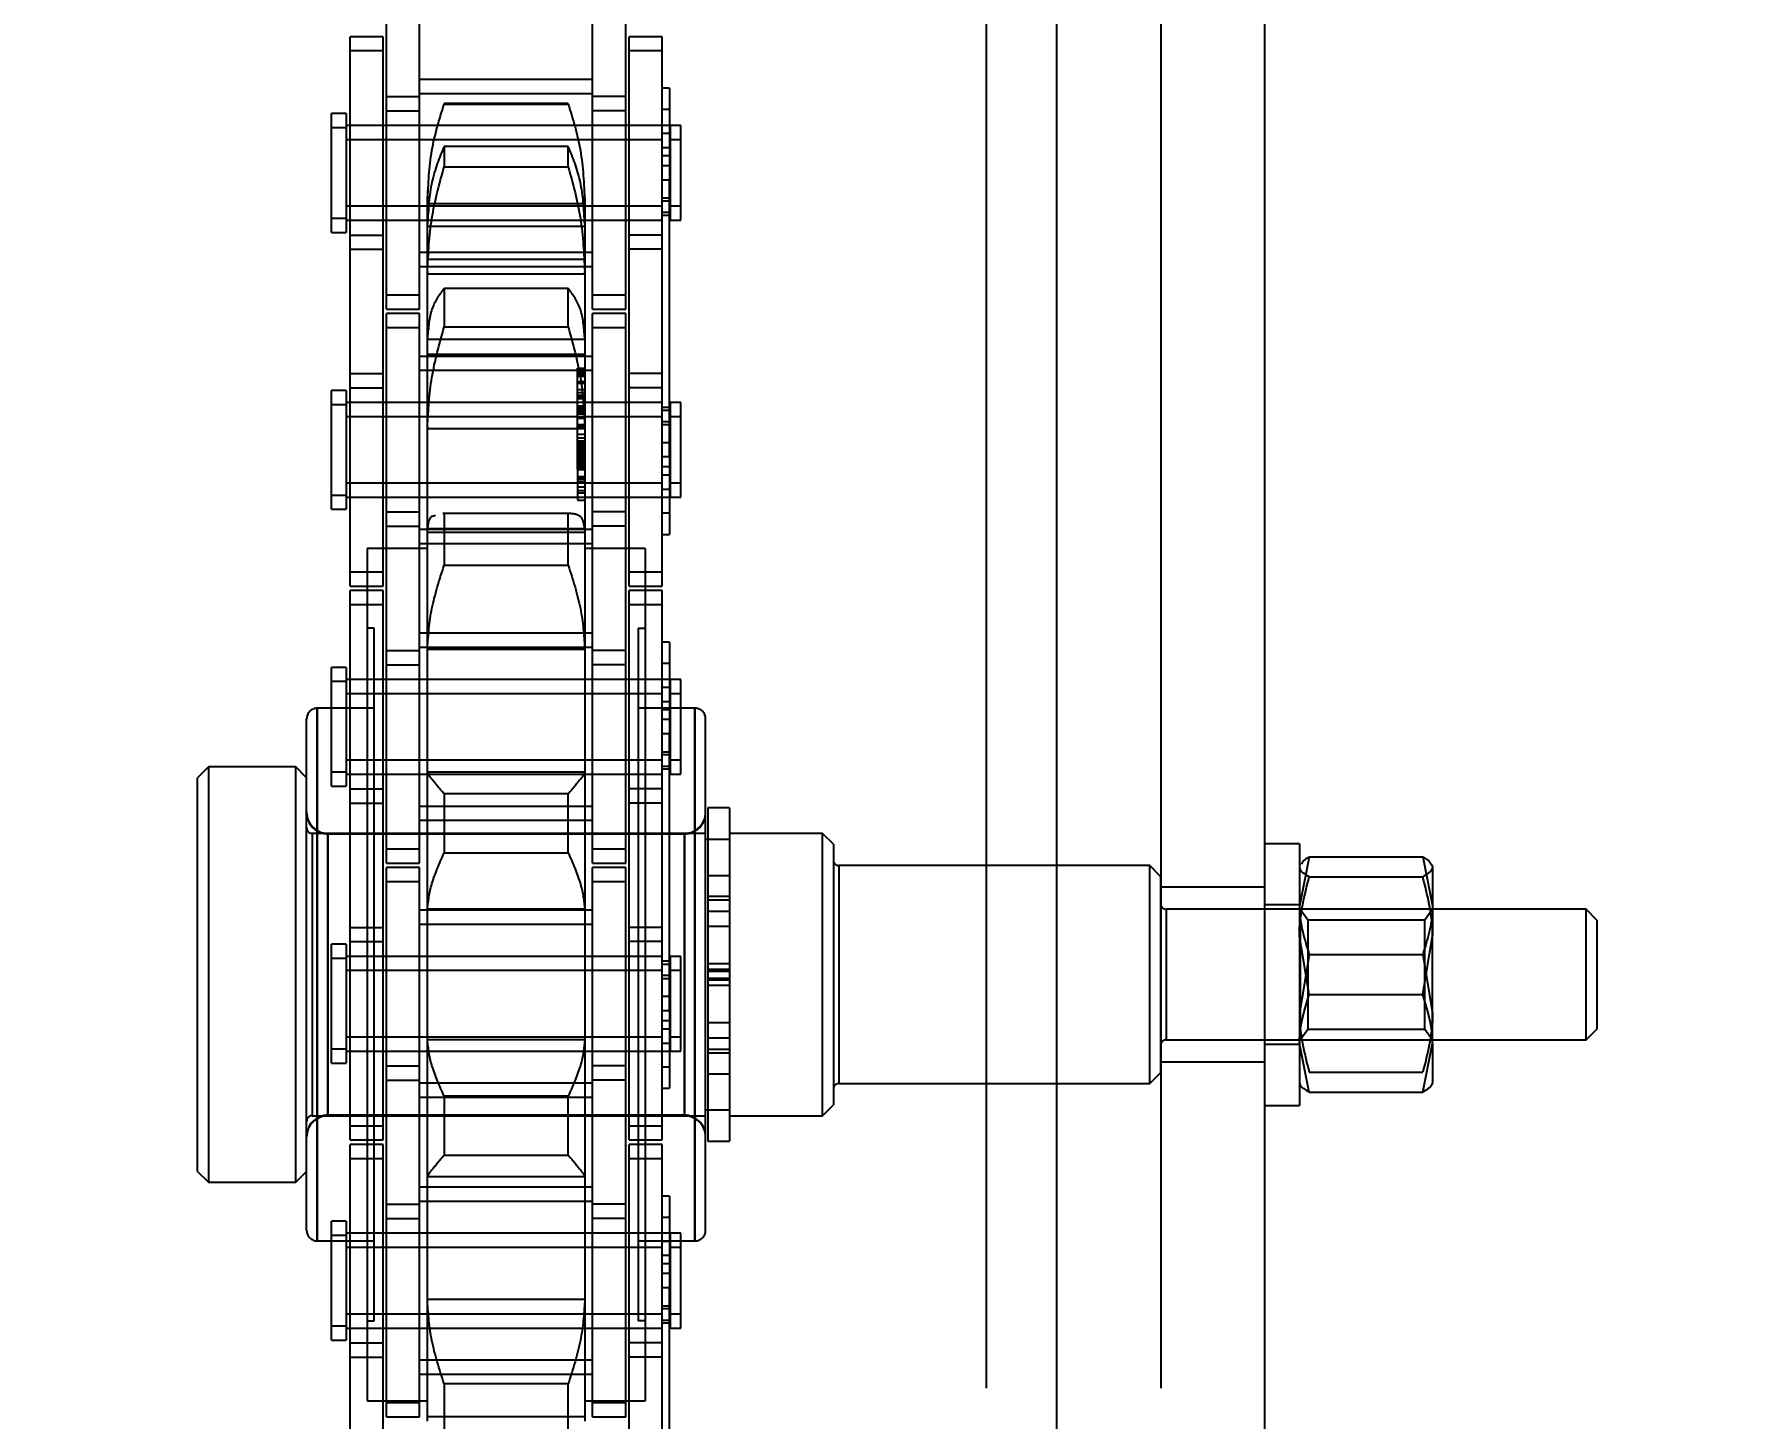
# Model space of a CAD drawing. Header units: metres. Extents: x 0 to 63075, y 0 to 44550.
# Drawn here: x 14002.1 to 14081.1, y 27855.3 to 27918.8 of the extents above; entities that cross this region are included whole.
import ezdxf

# ---------------------------------------------------------------- set-up
doc = ezdxf.new("R2010")
doc.units = ezdxf.units.M
doc.header["$LTSCALE"] = 75
doc.linetypes.add('HIDDEN2', pattern=[4.7625, 3.175, -1.5875])
for name, color, linetype in [('18_COTAS', 7, 'Continuous'), ('SDM', 7, 'Continuous'), ('SL4', 4, 'Continuous'), ('ST1', 7, 'HIDDEN2')]:
    doc.layers.add(name, color=color, linetype=linetype)
doc.styles.add('ROMANS', font='ROMANS.SHX')
doc.dimstyles.new('75___1-75', dxfattribs={"dimscale": 75, "dimtxt": 2.5, "dimasz": 2, "dimexe": 1.5, "dimexo": 1, "dimgap": 0.5, "dimtad": 1, "dimdec": 0, "dimzin": 12, "dimtxsty": 'ROMANS', "dimcen": 0, "dimclrd": 256, "dimclre": 256, "dimclrt": 3, "dimazin": 3, "dimtfac": 1, "dimtdec": 0, "dimtmove": 0, "dimatfit": 0, "dimfxl": 1, "dimlwd": -1, "dimlwe": -1, "dimarcsym": 0})

# ---------------------------------------------------------------- blocks, each defined once
blk = doc.blocks.new('*D27')
at = {"layer": '18_COTAS', "transparency": 16777216}
for p, q in [((12131.24, 27878.333), (12131.24, 30705.371)), ((13913.74, 30509.566), (13913.74, 30705.371)), ((11981.24, 30592.871), (11122.311, 30592.871)), ((13913.74, 30592.871), (12131.24, 30592.871)), ((14063.74, 30592.871), (14213.74, 30592.871))]:
    blk.add_line(p, q, dxfattribs=at)
for points in [[(11981.24, 30617.871), (11981.24, 30567.871), (12131.24, 30592.871)], [(14063.74, 30617.871), (14063.74, 30567.871), (13913.74, 30592.871)]]:
    blk.add_solid(points, dxfattribs=at)
at = {"layer": 'Defpoints', "color": 0, "transparency": 16777216}
for p in [(13913.74, 30592.871), (13913.74, 30434.566), (12131.24, 27803.333)]:
    blk.add_point(p, dxfattribs=at)
at = {"layer": '18_COTAS', "color": 3, "transparency": 16777216, "insert": (11476.776, 30724.121), "char_height": 187.5, "attachment_point": 5, "style": 'ROMANS'}
blk.add_mtext('1782', dxfattribs=at)
blk = doc.blocks.new('A$C429c7d53')
at = {"layer": 'SL4'}
for p, q in [((328.24, 215), (328.24, 1004.763)), ((337.765, 1004.763), (337.765, 54.76)), ((339.365, 791.603), (337.765, 791.603)), ((339.365, 791.603), (339.365, 779.603)), ((339.402, 790.667), (339.365, 790.603)), ((339.812, 790.997), (339.654, 790.209)), ((339.812, 790.997), (345.018, 790.997)), ((339.812, 790.082), (345.018, 790.082)), ((345.465, 790.539), (345.465, 787.384)), ((352.5, 788.603), (345.465, 788.603)), ((353, 788.103), (352.5, 788.603)), ((352.5, 782.603), (352.5, 788.603)), ((353, 788.103), (353, 783.103)), ((339.812, 784.687), (339.365, 787.384)), ((345.018, 784.687), (345.465, 787.384)), ((345.465, 782.448), (345.465, 787.384)), ((339.812, 784.687), (345.018, 784.687)), ((352.5, 782.603), (353, 783.103)), ((339.812, 780.208), (339.365, 782.448)), ((345.018, 780.208), (345.465, 782.448)), ((345.465, 782.603), (352.5, 782.603)), ((345.465, 782.448), (345.465, 780.605)), ((339.365, 780.603), (339.402, 780.538)), ((345.428, 780.538), (345.465, 780.603)), ((337.765, 779.603), (339.365, 779.603)), ((339.812, 780.208), (345.018, 780.208))]:
    blk.add_line(p, q, dxfattribs=at)
for points, knots in [([(339.812, 790.997), (339.743, 790.959), (339.548, 790.85), (339.494, 790.738), (339.46, 790.665)], [0, 0, 0, 0, 0.354732, 1, 1, 1, 1]), ([(345.018, 790.997), (345.086, 790.959), (345.348, 790.809), (345.415, 790.654), (345.465, 790.539)], [0, 0, 0, 0, 0.257551, 1, 1, 1, 1]), ([(339.365, 790.539), (339.372, 790.498), (339.396, 790.343), (339.636, 790.192), (339.812, 790.082)], [0, 0, 0, 0, 0.268634, 1, 1, 1, 1]), ([(339.365, 787.384), (339.365, 787.448), (339.372, 788.359), (339.6, 789.252), (339.812, 790.082)], [0, 0, 0, 0, 0.070201, 1, 1, 1, 1]), ([(345.465, 790.539), (345.458, 790.498), (345.434, 790.343), (345.194, 790.192), (345.018, 790.082)], [0, 0, 0, 0, 0.268634, 1, 1, 1, 1]), ([(345.465, 787.384), (345.465, 787.448), (345.458, 788.359), (345.23, 789.252), (345.018, 790.082)], [0, 0, 0, 0, 0.070201, 1, 1, 1, 1]), ([(339.365, 782.448), (339.365, 782.501), (339.372, 783.257), (339.6, 783.998), (339.812, 784.687)], [0, 0, 0, 0, 0.0702006, 1, 1, 1, 1]), ([(345.465, 782.448), (345.465, 782.501), (345.458, 783.257), (345.23, 783.998), (345.018, 784.687)], [0, 0, 0, 0, 0.0702006, 1, 1, 1, 1]), ([(339.365, 780.666), (339.372, 780.624), (339.396, 780.469), (339.636, 780.318), (339.812, 780.208)], [0, 0, 0, 0, 0.268634, 1, 1, 1, 1]), ([(345.465, 780.666), (345.458, 780.624), (345.434, 780.469), (345.194, 780.318), (345.018, 780.208)], [0, 0, 0, 0, 0.268634, 1, 1, 1, 1])]:
    blk.add_open_spline(points, degree=3, knots=knots, dxfattribs=at)
at = {"layer": 'ST1'}
for p, q in [((325.003, 1004.763), (325.003, 4.763)), ((328.24, 215), (328.24, 1004.763)), ((333.003, 1004.763), (333.003, 4.763)), ((297.515, 825.212), (297.515, 831.562)), ((299.035, 825.212), (299.035, 831.562)), ((306.965, 825.212), (306.965, 831.562)), ((308.485, 825.212), (308.485, 831.562)), ((295.843, 827.957), (295.843, 828.612)), ((297.363, 828.612), (295.843, 828.612)), ((297.363, 827.957), (297.363, 828.612)), ((308.637, 827.957), (308.637, 828.612)), ((310.157, 828.612), (308.637, 828.612)), ((310.157, 827.957), (310.157, 828.612)), ((295.843, 818.862), (295.843, 827.957)), ((297.363, 827.957), (295.843, 827.957)), ((297.363, 818.862), (297.363, 827.957)), ((308.637, 818.862), (308.637, 827.957)), ((310.157, 827.957), (308.637, 827.957)), ((310.157, 818.862), (310.157, 827.957)), ((306.965, 826.652), (299.035, 826.652)), ((310.489, 826.244), (310.157, 826.244)), ((310.489, 826.244), (310.489, 825.267)), ((297.515, 825.867), (299.035, 825.867)), ((306.965, 825.997), (299.035, 825.997)), ((300.157, 825.543), (300.157, 825.519)), ((305.843, 825.543), (300.157, 825.543)), ((300.157, 825.519), (305.843, 825.519)), ((305.843, 825.519), (305.843, 825.543)), ((308.485, 825.867), (306.965, 825.867)), ((295, 824.435), (295, 825.09)), ((295.659, 825.09), (295, 825.09)), ((295.659, 825.09), (295.659, 824.435)), ((297.515, 825.212), (299.035, 825.212)), ((297.515, 816.117), (297.515, 825.212)), ((299.035, 816.117), (299.035, 825.212)), ((308.485, 825.212), (306.965, 825.212)), ((306.965, 816.117), (306.965, 825.212)), ((308.485, 816.117), (308.485, 825.212)), ((310.489, 825.267), (310.157, 825.267)), ((310.489, 825.267), (310.489, 822.037)), ((295, 819.638), (295, 824.435)), ((295.659, 824.435), (295, 824.435)), ((310.157, 824.537), (295.659, 824.537)), ((295.659, 824.435), (295.659, 819.638)), ((310.157, 823.882), (295.659, 823.882)), ((297.363, 824.537), (295.843, 824.537)), ((297.363, 823.882), (295.843, 823.882)), ((299.035, 824.537), (297.515, 824.537)), ((299.035, 823.882), (297.515, 823.882)), ((306.965, 824.537), (299.035, 824.537)), ((306.965, 823.882), (299.035, 823.882)), ((308.485, 824.537), (306.965, 824.537)), ((308.485, 823.882), (306.965, 823.882)), ((310.489, 824.537), (308.637, 824.537)), ((310.157, 823.882), (308.637, 823.882)), ((310.526, 824.168), (310.157, 824.168)), ((310.526, 824.537), (310.526, 823.882)), ((311, 824.537), (310.526, 824.537)), ((310.526, 823.882), (310.526, 820.192)), ((311, 823.882), (310.526, 823.882)), ((311, 823.882), (311, 824.537)), ((311, 820.192), (311, 823.882)), ((300.157, 823.581), (300.157, 822.643)), ((305.843, 823.581), (300.157, 823.581)), ((305.843, 822.643), (305.843, 823.581)), ((310.526, 823.513), (310.157, 823.513)), ((310.489, 823.144), (310.157, 823.144)), ((300.157, 822.643), (305.843, 822.643)), ((310.489, 822.692), (310.157, 822.692)), ((299.405, 821.706), (299.395, 821.21)), ((310.489, 822.037), (310.157, 822.037)), ((310.489, 809.337), (310.489, 822.037)), ((295.659, 820.847), (310.157, 820.847)), ((295.843, 820.847), (297.363, 820.847)), ((297.515, 820.847), (299.035, 820.847)), ((299.035, 820.847), (306.965, 820.847)), ((299.395, 821.069), (299.395, 821.21)), ((299.395, 820.943), (299.395, 821.069)), ((299.395, 821.069), (299.395, 820.943)), ((306.605, 820.943), (299.395, 820.943)), ((299.395, 820.013), (299.395, 820.943)), ((306.605, 821.21), (306.605, 821.069)), ((306.605, 821.069), (306.605, 820.943)), ((306.605, 820.943), (306.605, 821.069)), ((306.605, 820.943), (306.605, 820.013)), ((306.965, 820.847), (308.485, 820.847)), ((308.637, 820.847), (310.157, 820.847)), ((310.157, 821.216), (310.526, 821.216)), ((310.489, 821.073), (310.157, 821.073)), ((310.526, 820.847), (311, 820.847)), ((295, 820.293), (295.659, 820.293)), ((295.659, 820.192), (310.157, 820.192)), ((295.843, 820.192), (297.363, 820.192)), ((297.515, 820.192), (299.035, 820.192)), ((299.035, 820.192), (306.965, 820.192)), ((299.395, 817.848), (299.395, 820.013)), ((306.605, 819.904), (299.395, 819.904)), ((306.605, 820.013), (306.605, 817.848)), ((306.965, 820.192), (308.485, 820.192)), ((308.637, 820.192), (310.157, 820.192)), ((310.157, 820.561), (310.526, 820.561)), ((310.489, 820.418), (310.157, 820.418)), ((310.526, 820.192), (311, 820.192)), ((295, 819.638), (295.659, 819.638)), ((295.843, 819.517), (297.363, 819.517)), ((310.157, 819.517), (308.637, 819.517)), ((295.843, 818.862), (297.363, 818.862)), ((295.843, 812.512), (295.843, 818.862)), ((297.363, 812.512), (297.363, 818.862)), ((299.035, 818.732), (306.965, 818.732)), ((299.395, 818.405), (306.605, 818.405)), ((310.157, 818.862), (308.637, 818.862)), ((308.637, 812.512), (308.637, 818.862)), ((310.157, 812.512), (310.157, 818.862)), ((299.035, 818.077), (306.965, 818.077)), ((299.395, 817.719), (299.395, 817.848)), ((299.395, 817.848), (299.395, 817.719)), ((306.605, 817.719), (299.395, 817.719)), ((299.395, 814.806), (299.395, 817.719)), ((306.605, 817.848), (306.605, 817.719)), ((306.605, 817.719), (306.605, 817.848)), ((306.605, 817.719), (306.605, 814.806)), ((297.515, 816.772), (299.035, 816.772)), ((300.157, 817.062), (300.157, 815.299)), ((305.843, 817.062), (300.157, 817.062)), ((305.843, 815.299), (305.843, 817.062)), ((306.965, 816.772), (308.485, 816.772)), ((297.515, 816.117), (299.035, 816.117)), ((297.515, 815.257), (297.515, 815.912)), ((299.035, 815.912), (297.515, 815.912)), ((299.035, 815.257), (299.035, 815.912)), ((306.965, 816.117), (308.485, 816.117)), ((306.965, 815.257), (306.965, 815.912)), ((308.485, 815.912), (306.965, 815.912)), ((308.485, 815.257), (308.485, 815.912)), ((297.515, 806.162), (297.515, 815.257)), ((299.035, 815.257), (297.515, 815.257)), ((299.035, 806.162), (299.035, 815.257)), ((300.157, 815.299), (305.843, 815.299)), ((306.965, 806.162), (306.965, 815.257)), ((308.485, 815.257), (306.965, 815.257)), ((308.485, 806.162), (308.485, 815.257)), ((299.395, 810.737), (299.395, 814.806)), ((306.605, 814.727), (299.395, 814.727)), ((306.605, 814.806), (306.605, 810.737)), ((306.965, 813.952), (299.035, 813.952)), ((299.395, 814.058), (306.605, 814.058)), ((295.843, 813.167), (297.363, 813.167)), ((306.965, 813.297), (299.035, 813.297)), ((306.27, 813.371), (306.27, 813.407)), ((306.27, 813.407), (306.605, 813.407)), ((306.27, 813.392), (306.605, 813.392)), ((306.27, 813.164), (306.27, 813.371)), ((306.27, 813.371), (306.605, 813.371)), ((306.27, 813.362), (306.605, 813.362)), ((306.27, 813.244), (306.605, 813.244)), ((306.27, 813.207), (306.605, 813.207)), ((306.27, 813.128), (306.27, 813.164)), ((306.27, 813.164), (306.605, 813.164)), ((306.27, 813.128), (306.605, 813.128)), ((306.27, 812.804), (306.27, 813.128)), ((306.27, 813.038), (306.605, 813.038)), ((306.27, 812.719), (306.27, 812.804)), ((306.27, 812.804), (306.605, 812.804)), ((310.157, 813.167), (308.637, 813.167)), ((295, 811.735), (295, 812.39)), ((295.659, 812.39), (295, 812.39)), ((295.659, 812.39), (295.659, 811.735)), ((295.843, 812.512), (297.363, 812.512)), ((295.843, 803.417), (295.843, 812.512)), ((297.363, 803.417), (297.363, 812.512)), ((306.27, 812.437), (306.27, 812.719)), ((306.27, 812.719), (306.605, 812.719)), ((306.27, 811.59), (306.27, 812.437)), ((306.27, 812.437), (306.605, 812.437)), ((306.27, 812.301), (306.605, 812.301)), ((306.27, 812.179), (306.605, 812.179)), ((306.27, 812.131), (306.605, 812.131)), ((306.27, 812.094), (306.605, 812.094)), ((306.27, 812.047), (306.605, 812.047)), ((306.27, 812.021), (306.605, 812.021)), ((310.157, 812.512), (308.637, 812.512)), ((308.637, 803.417), (308.637, 812.512)), ((310.157, 803.417), (310.157, 812.512)), ((295, 806.938), (295, 811.735)), ((295.659, 811.735), (295, 811.735)), ((310.157, 811.837), (295.659, 811.837)), ((295.659, 811.735), (295.659, 806.938)), ((310.157, 811.182), (295.659, 811.182)), ((297.363, 811.837), (295.843, 811.837)), ((297.363, 811.182), (295.843, 811.182)), ((299.035, 811.837), (297.515, 811.837)), ((299.035, 811.182), (297.515, 811.182)), ((306.965, 811.837), (299.035, 811.837)), ((306.965, 811.182), (299.035, 811.182)), ((306.27, 811.686), (306.605, 811.686)), ((306.27, 811.662), (306.605, 811.662)), ((306.27, 811.59), (306.605, 811.59)), ((306.27, 811.2), (306.27, 811.59)), ((306.27, 811.583), (306.605, 811.583)), ((306.27, 811.562), (306.605, 811.562)), ((306.27, 811.544), (306.605, 811.544)), ((306.27, 811.49), (306.605, 811.49)), ((306.27, 811.435), (306.605, 811.435)), ((306.27, 811.355), (306.605, 811.355)), ((306.27, 811.309), (306.605, 811.309)), ((306.27, 811.2), (306.605, 811.2)), ((306.27, 808.77), (306.27, 811.2)), ((306.27, 811.181), (306.605, 811.181)), ((308.485, 811.837), (306.965, 811.837)), ((308.485, 811.182), (306.965, 811.182)), ((310.157, 811.837), (308.637, 811.837)), ((310.157, 811.182), (308.637, 811.182)), ((310.489, 811.611), (310.157, 811.611)), ((310.526, 811.468), (310.157, 811.468)), ((310.526, 811.837), (310.526, 811.182)), ((311, 811.837), (310.526, 811.837)), ((310.526, 811.182), (310.526, 807.492)), ((311, 811.182), (310.526, 811.182)), ((311, 811.182), (311, 811.837)), ((311, 807.492), (311, 811.182)), ((299.395, 810.622), (299.395, 810.737)), ((299.395, 810.737), (299.395, 810.622)), ((306.605, 810.622), (299.395, 810.622)), ((299.395, 806.077), (299.395, 810.622)), ((306.27, 811.16), (306.605, 811.16)), ((306.27, 811.119), (306.605, 811.119)), ((306.27, 810.82), (306.605, 810.82)), ((306.27, 810.759), (306.605, 810.759)), ((306.605, 810.71), (306.27, 810.71)), ((306.605, 810.737), (306.605, 810.622)), ((306.605, 810.622), (306.605, 806.077)), ((310.489, 810.956), (310.157, 810.956)), ((310.526, 810.813), (310.157, 810.813)), ((306.605, 810.376), (306.27, 810.376)), ((306.27, 810.216), (306.605, 810.216)), ((306.27, 810.083), (306.605, 810.083)), ((306.27, 810.074), (306.605, 810.074)), ((306.27, 810.056), (306.605, 810.056)), ((306.27, 810.039), (306.605, 810.039)), ((306.27, 810.025), (306.605, 810.025)), ((306.27, 809.937), (306.605, 809.937)), ((306.27, 809.934), (306.605, 809.934)), ((306.27, 809.908), (306.605, 809.908)), ((306.27, 809.905), (306.605, 809.905)), ((306.27, 809.87), (306.605, 809.87)), ((306.27, 809.832), (306.605, 809.832)), ((306.27, 809.798), (306.605, 809.798)), ((306.27, 809.796), (306.605, 809.796)), ((306.27, 809.764), (306.605, 809.764)), ((306.27, 809.66), (306.605, 809.66)), ((306.27, 809.611), (306.605, 809.611)), ((310.489, 809.992), (310.157, 809.992)), ((306.27, 809.532), (306.605, 809.532)), ((306.27, 809.448), (306.605, 809.448)), ((306.27, 809.355), (306.605, 809.355)), ((306.27, 809.286), (306.605, 809.286)), ((306.27, 809.278), (306.605, 809.278)), ((306.27, 809.259), (306.605, 809.259)), ((306.27, 809.165), (306.605, 809.165)), ((306.27, 809.153), (306.605, 809.153)), ((306.27, 809.145), (306.605, 809.145)), ((306.27, 809.142), (306.605, 809.142)), ((306.27, 809.067), (306.605, 809.067)), ((306.27, 809.037), (306.605, 809.037)), ((306.27, 809.028), (306.605, 809.028)), ((306.27, 808.952), (306.605, 808.952)), ((306.27, 808.894), (306.605, 808.894)), ((306.27, 808.893), (306.605, 808.893)), ((306.27, 808.881), (306.605, 808.881)), ((306.27, 808.83), (306.605, 808.83)), ((306.27, 808.829), (306.605, 808.829)), ((310.489, 809.337), (310.157, 809.337)), ((310.489, 808.885), (310.157, 808.885)), ((310.489, 809.337), (310.489, 805.785)), ((295.659, 808.147), (310.157, 808.147)), ((295.843, 808.147), (297.363, 808.147)), ((297.515, 808.147), (299.035, 808.147)), ((299.035, 808.147), (306.965, 808.147)), ((306.27, 808.77), (306.605, 808.77)), ((306.27, 808.77), (306.27, 808.356)), ((306.27, 808.447), (306.605, 808.447)), ((306.27, 808.356), (306.605, 808.356)), ((306.27, 808.356), (306.27, 808.203)), ((306.27, 808.307), (306.605, 808.307)), ((306.27, 808.203), (306.605, 808.203)), ((306.27, 808.203), (306.27, 807.364)), ((306.965, 808.147), (308.485, 808.147)), ((308.637, 808.147), (310.157, 808.147)), ((310.157, 808.516), (310.526, 808.516)), ((310.526, 808.147), (311, 808.147)), ((295, 807.593), (295.659, 807.593)), ((295.659, 807.492), (310.157, 807.492)), ((295.843, 807.492), (297.363, 807.492)), ((297.515, 807.492), (299.035, 807.492)), ((299.035, 807.492), (306.965, 807.492)), ((306.27, 807.972), (306.605, 807.972)), ((306.27, 807.801), (306.605, 807.801)), ((306.27, 807.698), (306.605, 807.698)), ((306.27, 807.364), (306.605, 807.364)), ((306.965, 807.492), (308.485, 807.492)), ((308.637, 807.492), (310.489, 807.492)), ((310.157, 807.861), (310.526, 807.861)), ((310.526, 807.492), (311, 807.492)), ((295, 806.938), (295.659, 806.938)), ((297.515, 806.817), (299.035, 806.817)), ((305.901, 806.751), (300.099, 806.751)), ((300.157, 806.749), (300.099, 806.733)), ((300.157, 806.749), (300.157, 804.373)), ((305.843, 806.749), (300.157, 806.749)), ((305.843, 804.373), (305.843, 806.749)), ((308.485, 806.817), (306.965, 806.817)), ((310.489, 806.761), (310.157, 806.761)), ((297.515, 806.162), (299.035, 806.162)), ((297.515, 799.812), (297.515, 806.162)), ((299.035, 799.812), (299.035, 806.162)), ((299.035, 806.032), (306.965, 806.032)), ((299.395, 800.595), (299.395, 806.077)), ((306.605, 806.038), (299.395, 806.038)), ((299.395, 805.888), (306.605, 805.888)), ((306.605, 806.077), (306.605, 800.595)), ((308.485, 806.162), (306.965, 806.162)), ((306.965, 799.812), (306.965, 806.162)), ((308.485, 799.812), (308.485, 806.162)), ((310.157, 805.785), (310.489, 805.785)), ((299.395, 805.147), (296.625, 805.147)), ((296.625, 805.147), (296.625, 766.059)), ((299.035, 805.377), (306.965, 805.377)), ((309.375, 805.147), (306.605, 805.147)), ((309.375, 805.147), (309.375, 766.059)), ((295.843, 804.072), (297.363, 804.072)), ((300.157, 804.373), (305.843, 804.373)), ((308.637, 804.072), (310.157, 804.072)), ((295.843, 803.417), (297.363, 803.417)), ((308.637, 803.417), (310.157, 803.417)), ((295.843, 802.557), (295.843, 803.212)), ((297.363, 803.212), (295.843, 803.212)), ((295.843, 793.462), (295.843, 802.557)), ((297.363, 802.557), (295.843, 802.557)), ((297.363, 802.557), (297.363, 803.212)), ((297.363, 793.462), (297.363, 802.557)), ((308.637, 802.557), (308.637, 803.212)), ((310.157, 803.212), (308.637, 803.212)), ((308.637, 793.462), (308.637, 802.557)), ((310.157, 802.557), (308.637, 802.557)), ((310.157, 802.557), (310.157, 803.212)), ((310.157, 793.462), (310.157, 802.557)), ((296.944, 801.482), (296.625, 801.482)), ((296.944, 769.723), (296.944, 801.482)), ((306.965, 801.252), (299.035, 801.252)), ((309.056, 801.482), (309.375, 801.482)), ((309.056, 801.482), (309.056, 769.723)), ((297.515, 800.467), (299.035, 800.467)), ((306.965, 800.597), (299.035, 800.597)), ((299.395, 800.507), (299.395, 800.595)), ((306.605, 800.507), (299.395, 800.507)), ((299.395, 794.884), (299.395, 800.507)), ((306.605, 800.595), (306.605, 800.507)), ((306.605, 800.507), (306.605, 794.884)), ((308.485, 800.467), (306.965, 800.467)), ((310.489, 800.844), (310.157, 800.844)), ((310.489, 800.844), (310.489, 799.867)), ((295, 799.035), (295, 799.69)), ((295.659, 799.69), (295, 799.69)), ((295.659, 799.69), (295.659, 799.035)), ((297.515, 799.812), (299.035, 799.812)), ((297.515, 790.717), (297.515, 799.812)), ((299.035, 790.717), (299.035, 799.812)), ((308.485, 799.812), (306.965, 799.812)), ((306.965, 790.717), (306.965, 799.812)), ((308.485, 790.717), (308.485, 799.812)), ((310.489, 799.867), (310.157, 799.867)), ((310.489, 799.867), (310.489, 796.637)), ((295, 794.238), (295, 799.035)), ((295.659, 799.035), (295, 799.035)), ((310.157, 799.137), (295.659, 799.137)), ((295.659, 799.035), (295.659, 794.238)), ((297.363, 799.137), (295.843, 799.137)), ((299.035, 799.137), (297.515, 799.137)), ((306.965, 799.137), (299.035, 799.137)), ((308.485, 799.137), (306.965, 799.137)), ((310.489, 799.137), (308.637, 799.137)), ((310.526, 798.768), (310.157, 798.768)), ((310.526, 799.137), (310.526, 798.482)), ((311, 799.137), (310.526, 799.137)), ((311, 798.482), (311, 799.137)), ((294.344, 773.388), (294.344, 797.818)), ((296.944, 797.818), (294.344, 797.818)), ((294.344, 797.818), (294.344, 773.388)), ((310.157, 798.482), (295.659, 798.482)), ((297.363, 798.482), (295.843, 798.482)), ((299.035, 798.482), (297.515, 798.482)), ((306.965, 798.482), (299.035, 798.482)), ((308.485, 798.482), (306.965, 798.482)), ((310.157, 798.482), (308.637, 798.482)), ((311.656, 797.818), (309.056, 797.818)), ((310.526, 798.113), (310.157, 798.113)), ((310.526, 798.482), (310.526, 794.792)), ((311, 798.482), (310.526, 798.482)), ((311, 794.792), (311, 798.482)), ((311.656, 773.388), (311.656, 797.818)), ((311.656, 797.818), (311.656, 773.388)), ((293.855, 773.876), (293.855, 797.329)), ((310.489, 797.744), (310.157, 797.744)), ((310.489, 797.292), (310.157, 797.292)), ((312.145, 773.876), (312.145, 797.329)), ((310.489, 796.637), (310.157, 796.637)), ((310.489, 783.937), (310.489, 796.637)), ((295.659, 795.447), (310.157, 795.447)), ((295.843, 795.447), (297.363, 795.447)), ((297.515, 795.447), (299.035, 795.447)), ((299.035, 795.447), (306.965, 795.447)), ((306.965, 795.447), (308.485, 795.447)), ((308.637, 795.447), (310.157, 795.447)), ((310.157, 795.816), (310.526, 795.816)), ((310.489, 795.673), (310.157, 795.673)), ((310.526, 795.447), (311, 795.447)), ((289.355, 795.128), (288.855, 794.628)), ((288.855, 776.578), (288.855, 794.628)), ((289.355, 795.128), (289.355, 776.078)), ((293.355, 795.128), (289.355, 795.128)), ((293.355, 776.078), (293.355, 795.128)), ((293.855, 794.628), (293.355, 795.128)), ((295, 794.893), (295.659, 794.893)), ((295.659, 794.792), (310.157, 794.792)), ((295.843, 794.792), (297.363, 794.792)), ((297.515, 794.792), (299.035, 794.792)), ((299.035, 794.792), (306.965, 794.792)), ((299.395, 794.878), (299.395, 794.884)), ((306.605, 794.884), (299.395, 794.884)), ((299.395, 788.644), (299.395, 794.878)), ((306.605, 794.884), (306.605, 794.878)), ((306.605, 794.878), (306.605, 788.644)), ((306.965, 794.792), (308.485, 794.792)), ((308.637, 794.792), (310.157, 794.792)), ((310.157, 795.161), (310.526, 795.161)), ((310.489, 795.018), (310.157, 795.018)), ((310.526, 794.792), (311, 794.792)), ((295, 794.238), (295.659, 794.238)), ((295.843, 794.117), (297.363, 794.117)), ((300.157, 793.885), (300.157, 791.183)), ((305.843, 793.885), (300.157, 793.885)), ((305.843, 791.183), (305.843, 793.885)), ((310.157, 794.117), (308.637, 794.117)), ((295.843, 793.462), (297.363, 793.462)), ((295.843, 787.112), (295.843, 793.462)), ((297.363, 787.112), (297.363, 793.462)), ((299.035, 793.332), (306.965, 793.332)), ((310.157, 793.462), (308.637, 793.462)), ((308.637, 787.112), (308.637, 793.462)), ((310.157, 787.112), (310.157, 793.462)), ((312.245, 793.246), (312.245, 777.959)), ((313.245, 793.246), (312.245, 793.246)), ((313.245, 793.246), (313.245, 777.959)), ((299.035, 792.677), (306.965, 792.677)), ((294.105, 792.078), (294.105, 779.128)), ((312.145, 792.078), (294.105, 792.078)), ((311.168, 792.078), (294.832, 792.078)), ((294.832, 792.053), (294.832, 779.152)), ((294.832, 792.053), (311.168, 792.053)), ((294.832, 779.152), (294.832, 792.053)), ((311.168, 792.053), (311.168, 779.152)), ((311.168, 779.152), (311.168, 792.053)), ((313.245, 791.803), (312.145, 791.803)), ((313.245, 791.803), (312.245, 791.803)), ((317.5, 792.078), (313.245, 792.078)), ((317.5, 779.128), (317.5, 792.078)), ((318, 791.578), (317.5, 792.078)), ((318, 791.578), (318, 779.628)), ((297.515, 791.372), (299.035, 791.372)), ((297.515, 790.717), (299.035, 790.717)), ((300.157, 791.183), (305.843, 791.183)), ((306.965, 791.372), (308.485, 791.372)), ((306.965, 790.717), (308.485, 790.717)), ((345.018, 790.997), (345.465, 788.757)), ((297.515, 789.857), (297.515, 790.512)), ((299.035, 790.512), (297.515, 790.512)), ((297.515, 780.762), (297.515, 789.857)), ((299.035, 789.857), (297.515, 789.857)), ((299.035, 789.857), (299.035, 790.512)), ((299.035, 780.762), (299.035, 789.857)), ((306.965, 789.857), (306.965, 790.512)), ((308.485, 790.512), (306.965, 790.512)), ((306.965, 780.762), (306.965, 789.857)), ((308.485, 789.857), (306.965, 789.857)), ((308.485, 789.857), (308.485, 790.512)), ((308.485, 780.762), (308.485, 789.857)), ((312.245, 790.15), (313.245, 790.15)), ((318.25, 790.603), (318.25, 780.649)), ((332.5, 790.603), (318.25, 790.603)), ((332.5, 780.603), (332.5, 790.603)), ((333, 790.103), (332.5, 790.603)), ((333, 790.103), (333, 781.103)), ((339.654, 790.209), (339.365, 788.757)), ((312.245, 789.199), (313.245, 789.199)), ((337.765, 789.603), (333.003, 789.603)), ((306.965, 788.552), (299.035, 788.552)), ((299.395, 788.594), (299.395, 788.644)), ((306.605, 788.594), (299.395, 788.594)), ((299.395, 782.611), (299.395, 788.594)), ((306.605, 788.644), (306.605, 788.594)), ((306.605, 788.594), (306.605, 782.611)), ((312.245, 789.024), (313.245, 789.024)), ((312.245, 788.507), (313.245, 788.507)), ((333.25, 788.603), (333.25, 782.603)), ((345.465, 788.603), (333.25, 788.603)), ((339.365, 788.803), (337.765, 788.803)), ((339.39, 788.603), (339.365, 788.603)), ((339.39, 788.603), (339.39, 782.603)), ((339.741, 788.103), (339.39, 788.603)), ((345.465, 788.603), (345.115, 788.103)), ((295.843, 787.767), (297.363, 787.767)), ((306.965, 787.897), (299.035, 787.897)), ((310.157, 787.767), (308.637, 787.767)), ((313.245, 787.803), (312.245, 787.803)), ((339.741, 788.103), (339.741, 783.103)), ((345.115, 788.103), (339.741, 788.103)), ((345.115, 788.071), (345.115, 788.103)), ((345.115, 783.103), (345.115, 788.071)), ((295, 786.335), (295, 786.99)), ((295.659, 786.99), (295, 786.99)), ((295.659, 786.99), (295.659, 786.335)), ((295.843, 787.112), (297.363, 787.112)), ((295.843, 778.017), (295.843, 787.112)), ((297.363, 778.017), (297.363, 787.112)), ((310.157, 787.112), (308.637, 787.112)), ((308.637, 778.017), (308.637, 787.112)), ((310.157, 778.017), (310.157, 787.112)), ((295, 781.538), (295, 786.335)), ((295.659, 786.335), (295, 786.335)), ((310.157, 786.437), (295.659, 786.437)), ((295.659, 786.335), (295.659, 781.538)), ((297.363, 786.437), (295.843, 786.437)), ((299.035, 786.437), (297.515, 786.437)), ((306.965, 786.437), (299.035, 786.437)), ((308.485, 786.437), (306.965, 786.437)), ((310.157, 786.437), (308.637, 786.437)), ((310.489, 786.211), (310.157, 786.211)), ((310.526, 786.068), (310.157, 786.068)), ((310.526, 786.437), (310.526, 785.782)), ((311, 786.437), (310.526, 786.437)), ((311, 785.782), (311, 786.437)), ((312.245, 786.103), (313.245, 786.103)), ((339.812, 786.518), (339.365, 783.821)), ((339.812, 786.518), (345.018, 786.518)), ((345.018, 786.518), (345.465, 783.821)), ((310.157, 785.782), (295.659, 785.782)), ((297.363, 785.782), (295.843, 785.782)), ((299.035, 785.782), (297.515, 785.782)), ((306.965, 785.782), (299.035, 785.782)), ((308.485, 785.782), (306.965, 785.782)), ((310.157, 785.782), (308.637, 785.782)), ((310.489, 785.556), (310.157, 785.556)), ((310.526, 785.413), (310.157, 785.413)), ((310.526, 785.782), (310.526, 782.092)), ((311, 785.782), (310.526, 785.782)), ((311, 782.092), (311, 785.782)), ((312.245, 785.853), (313.245, 785.853)), ((312.245, 785.764), (313.245, 785.764)), ((312.245, 785.441), (313.245, 785.441)), ((312.245, 785.353), (313.245, 785.353)), ((310.489, 784.592), (310.157, 784.592)), ((313.245, 785.103), (312.245, 785.103)), ((310.489, 783.937), (310.157, 783.937)), ((310.489, 783.937), (310.489, 780.385)), ((295.659, 782.747), (310.157, 782.747)), ((295.843, 782.747), (297.363, 782.747)), ((297.515, 782.747), (299.035, 782.747)), ((299.035, 782.747), (306.965, 782.747)), ((306.965, 782.747), (308.485, 782.747)), ((308.637, 782.747), (310.157, 782.747)), ((310.489, 783.485), (310.157, 783.485)), ((310.157, 783.116), (310.526, 783.116)), ((310.526, 782.747), (311, 782.747)), ((312.245, 783.403), (313.245, 783.403)), ((339.39, 782.603), (339.741, 783.103)), ((339.741, 783.103), (345.115, 783.103)), ((345.115, 783.103), (345.465, 782.603)), ((295, 782.193), (295.659, 782.193)), ((295.659, 782.092), (310.157, 782.092)), ((295.843, 782.092), (297.363, 782.092)), ((297.515, 782.092), (299.035, 782.092)), ((299.035, 782.092), (306.965, 782.092)), ((299.395, 782.561), (299.395, 782.611)), ((306.605, 782.611), (299.395, 782.611)), ((299.395, 776.327), (299.395, 782.561)), ((306.605, 782.611), (306.605, 782.561)), ((306.605, 782.561), (306.605, 776.327)), ((306.965, 782.092), (308.485, 782.092)), ((308.637, 782.092), (310.489, 782.092)), ((310.157, 782.461), (310.526, 782.461)), ((310.526, 782.092), (311, 782.092)), ((312.245, 782.698), (313.245, 782.698)), ((312.245, 782.181), (313.245, 782.181)), ((312.245, 782.006), (313.245, 782.006)), ((333.25, 782.603), (345.465, 782.603)), ((337.765, 782.403), (339.365, 782.403)), ((295, 781.538), (295.659, 781.538)), ((297.515, 781.417), (299.035, 781.417)), ((308.485, 781.417), (306.965, 781.417)), ((310.489, 781.361), (310.157, 781.361)), ((333.003, 781.603), (337.765, 781.603)), ((297.515, 780.762), (299.035, 780.762)), ((297.515, 774.412), (297.515, 780.762)), ((299.035, 774.412), (299.035, 780.762)), ((299.035, 780.632), (306.965, 780.632)), ((308.485, 780.762), (306.965, 780.762)), ((306.965, 774.412), (306.965, 780.762)), ((308.485, 774.412), (308.485, 780.762)), ((310.157, 780.385), (310.489, 780.385)), ((312.245, 781.055), (313.245, 781.055)), ((318.25, 780.603), (332.5, 780.603)), ((332.5, 780.603), (333, 781.103)), ((339.812, 781.123), (345.018, 781.123)), ((299.035, 779.977), (306.965, 779.977)), ((305.843, 780.022), (300.157, 780.022)), ((300.157, 780.022), (300.157, 777.32)), ((305.843, 777.32), (305.843, 780.022)), ((317.5, 779.128), (318, 779.628)), ((294.105, 779.128), (312.145, 779.128)), ((311.168, 779.152), (294.832, 779.152)), ((294.832, 779.128), (311.168, 779.128)), ((312.145, 779.403), (313.245, 779.403)), ((312.245, 779.403), (313.245, 779.403)), ((313.245, 779.128), (317.5, 779.128)), ((295.843, 778.672), (297.363, 778.672)), ((295.843, 778.017), (297.363, 778.017)), ((308.637, 778.672), (310.157, 778.672)), ((308.637, 778.017), (310.157, 778.017)), ((295.843, 777.157), (295.843, 777.812)), ((297.363, 777.812), (295.843, 777.812)), ((297.363, 777.157), (297.363, 777.812)), ((300.157, 777.32), (305.843, 777.32)), ((308.637, 777.157), (308.637, 777.812)), ((310.157, 777.812), (308.637, 777.812)), ((310.157, 777.157), (310.157, 777.812)), ((312.245, 777.959), (313.245, 777.959)), ((288.855, 776.578), (289.355, 776.078)), ((293.355, 776.078), (293.855, 776.578)), ((295.843, 768.062), (295.843, 777.157)), ((297.363, 777.157), (295.843, 777.157)), ((297.363, 768.062), (297.363, 777.157)), ((308.637, 768.062), (308.637, 777.157)), ((310.157, 777.157), (308.637, 777.157)), ((310.157, 768.062), (310.157, 777.157)), ((289.355, 776.078), (293.355, 776.078)), ((306.965, 775.852), (299.035, 775.852)), ((299.395, 776.321), (299.395, 776.327)), ((306.605, 776.321), (299.395, 776.321)), ((299.395, 770.698), (299.395, 776.321)), ((306.605, 776.327), (306.605, 776.321)), ((306.605, 776.321), (306.605, 770.698)), ((297.515, 775.067), (299.035, 775.067)), ((306.965, 775.197), (299.035, 775.197)), ((308.485, 775.067), (306.965, 775.067)), ((310.489, 775.444), (310.157, 775.444)), ((310.489, 775.444), (310.489, 774.467)), ((295, 773.635), (295, 774.29)), ((295.659, 774.29), (295, 774.29)), ((295.659, 774.29), (295.659, 773.635)), ((297.515, 774.412), (299.035, 774.412)), ((297.515, 765.317), (297.515, 774.412)), ((299.035, 765.317), (299.035, 774.412)), ((308.485, 774.412), (306.965, 774.412)), ((306.965, 765.317), (306.965, 774.412)), ((308.485, 765.317), (308.485, 774.412)), ((310.489, 774.467), (310.157, 774.467)), ((310.489, 774.467), (310.489, 771.237)), ((294.344, 773.388), (296.944, 773.388)), ((295, 768.838), (295, 773.635)), ((295.659, 773.635), (295, 773.635)), ((310.157, 773.737), (295.659, 773.737)), ((295.659, 773.635), (295.659, 768.838)), ((297.363, 773.737), (295.843, 773.737)), ((299.035, 773.737), (297.515, 773.737)), ((306.965, 773.737), (299.035, 773.737)), ((308.485, 773.737), (306.965, 773.737)), ((310.489, 773.737), (308.637, 773.737)), ((309.056, 773.388), (311.656, 773.388)), ((310.526, 773.368), (310.157, 773.368)), ((310.526, 773.737), (310.526, 773.082)), ((311, 773.737), (310.526, 773.737)), ((311, 773.082), (311, 773.737)), ((310.157, 773.082), (295.659, 773.082)), ((297.363, 773.082), (295.843, 773.082)), ((299.035, 773.082), (297.515, 773.082)), ((306.965, 773.082), (299.035, 773.082)), ((308.485, 773.082), (306.965, 773.082)), ((310.157, 773.082), (308.637, 773.082)), ((310.526, 772.713), (310.157, 772.713)), ((310.526, 773.082), (310.526, 769.392)), ((311, 773.082), (310.526, 773.082)), ((311, 769.392), (311, 773.082)), ((310.489, 772.344), (310.157, 772.344)), ((310.489, 771.892), (310.157, 771.892)), ((310.489, 771.237), (310.157, 771.237)), ((310.489, 758.537), (310.489, 771.237)), ((299.395, 770.61), (299.395, 770.698)), ((306.605, 770.698), (299.395, 770.698)), ((299.395, 765.128), (299.395, 770.61)), ((306.605, 770.698), (306.605, 770.61)), ((306.605, 770.61), (306.605, 765.128)), ((310.157, 770.416), (310.526, 770.416)), ((310.489, 770.273), (310.157, 770.273)), ((295, 769.493), (295.659, 769.493)), ((295.659, 770.047), (310.157, 770.047)), ((295.659, 769.392), (310.157, 769.392)), ((295.843, 770.047), (297.363, 770.047)), ((295.843, 769.392), (297.363, 769.392)), ((296.625, 769.723), (296.944, 769.723)), ((297.515, 770.047), (299.035, 770.047)), ((297.515, 769.392), (299.035, 769.392)), ((299.035, 770.047), (306.965, 770.047)), ((299.035, 769.392), (306.965, 769.392)), ((306.965, 770.047), (308.485, 770.047)), ((306.965, 769.392), (308.485, 769.392)), ((308.637, 770.047), (310.157, 770.047)), ((308.637, 769.392), (310.157, 769.392)), ((309.375, 769.723), (309.056, 769.723)), ((310.157, 769.761), (310.526, 769.761)), ((310.489, 769.618), (310.157, 769.618)), ((310.526, 770.047), (311, 770.047)), ((310.526, 769.392), (311, 769.392)), ((295, 768.838), (295.659, 768.838)), ((295.843, 768.717), (297.363, 768.717)), ((310.157, 768.717), (308.637, 768.717)), ((295.843, 768.062), (297.363, 768.062)), ((295.843, 761.712), (295.843, 768.062)), ((297.363, 761.712), (297.363, 768.062)), ((299.035, 767.932), (306.965, 767.932)), ((310.157, 768.062), (308.637, 768.062)), ((308.637, 761.712), (308.637, 768.062)), ((310.157, 761.712), (310.157, 768.062)), ((299.035, 767.277), (306.965, 767.277)), ((305.843, 766.832), (300.157, 766.832)), ((300.157, 766.832), (300.157, 764.456)), ((305.843, 764.456), (305.843, 766.832)), ((296.625, 766.059), (299.395, 766.059)), ((297.515, 765.972), (299.035, 765.972)), ((306.605, 766.059), (309.375, 766.059)), ((306.965, 765.972), (308.485, 765.972)), ((297.515, 765.317), (299.035, 765.317)), ((306.605, 765.317), (299.395, 765.317)), ((306.965, 765.317), (308.485, 765.317))]:
    blk.add_line(p, q, dxfattribs=at)
for centre, radius, start, end in [((294.344, 797.329), 0.489, 90, 180), ((311.656, 797.329), 0.489, 0, 90), ((294.832, 793.055), 0.977, 180, 270), ((294.83, 793.028), 0.975, 180.10943, 270.10901), ((311.168, 793.055), 0.977, 270, 0), ((311.17, 793.028), 0.975, 269.89099, 359.89057), ((294.105, 792.328), 0.25, 180, 270), ((318.25, 790.853), 0.25, 180, 270), ((333.25, 788.853), 0.25, 180, 270), ((333.25, 782.353), 0.25, 90, 180), ((318.25, 780.353), 0.25, 90, 180), ((294.83, 778.177), 0.975, 89.89099, 179.89057), ((294.105, 778.878), 0.25, 90, 180), ((294.832, 778.15), 0.977, 90, 180), ((311.17, 778.177), 0.975, 0.10943, 90.10901), ((311.168, 778.15), 0.977, 0, 90), ((294.344, 773.876), 0.489, 180, 270), ((311.656, 773.876), 0.489, 270, 0)]:
    blk.add_arc(centre, radius, start, end, dxfattribs=at)
for points, knots in [([(299.395, 821.069), (299.433, 821.858), (299.508, 823.437), (299.94, 824.824), (300.157, 825.519)], [0, 0, 0, 0, 0.499098, 1, 1, 1, 1]), ([(305.843, 825.519), (306.059, 824.825), (306.492, 823.439), (306.567, 821.859), (306.605, 821.069)], [0, 0, 0, 0, 0.500133, 1, 1, 1, 1]), ([(300.157, 823.581), (299.941, 823.059), (299.508, 822.016), (299.433, 820.68), (299.395, 820.013)], [0, 0, 0, 0, 0.500534, 1, 1, 1, 1]), ([(306.605, 820.013), (306.567, 820.68), (306.492, 822.016), (306.059, 823.059), (305.843, 823.581)], [0, 0, 0, 0, 0.499459, 1, 1, 1, 1]), ([(299.395, 817.848), (299.433, 818.663), (299.508, 820.296), (299.94, 821.859), (300.157, 822.643)], [0, 0, 0, 0, 0.499124, 1, 1, 1, 1]), ([(305.843, 822.643), (306.059, 821.861), (306.492, 820.297), (306.567, 818.664), (306.605, 817.848)], [0, 0, 0, 0, 0.500152, 1, 1, 1, 1]), ([(300.157, 817.062), (299.941, 816.775), (299.508, 816.202), (299.433, 815.271), (299.395, 814.806)], [0, 0, 0, 0, 0.500513, 1, 1, 1, 1]), ([(306.605, 814.806), (306.567, 815.271), (306.492, 816.202), (306.059, 816.775), (305.843, 817.062)], [0, 0, 0, 0, 0.49948, 1, 1, 1, 1]), ([(299.395, 810.737), (299.433, 811.481), (299.508, 812.97), (299.941, 814.522), (300.157, 815.299)], [0, 0, 0, 0, 0.499464, 1, 1, 1, 1]), ([(305.843, 815.299), (306.059, 814.522), (306.492, 812.97), (306.567, 811.481), (306.605, 810.737)], [0, 0, 0, 0, 0.500529, 1, 1, 1, 1]), ([(299.76, 806.645), (299.702, 806.635), (299.444, 806.591), (299.416, 806.301), (299.395, 806.077)], [0, 0, 0, 0, 0.226088, 1, 1, 1, 1]), ([(306.605, 806.077), (306.567, 806.284), (306.492, 806.698), (306.06, 806.732), (305.843, 806.749)], [0, 0, 0, 0, 0.499427, 1, 1, 1, 1]), ([(299.395, 800.595), (299.433, 801.177), (299.508, 802.343), (299.941, 803.696), (300.157, 804.373)], [0, 0, 0, 0, 0.499479, 1, 1, 1, 1]), ([(305.843, 804.373), (306.059, 803.696), (306.492, 802.343), (306.567, 801.177), (306.605, 800.595)], [0, 0, 0, 0, 0.500514, 1, 1, 1, 1]), ([(300.157, 793.885), (299.941, 794.139), (299.508, 794.649), (299.433, 794.802), (299.395, 794.878)], [0, 0, 0, 0, 0.500133, 1, 1, 1, 1]), ([(306.605, 794.878), (306.567, 794.802), (306.492, 794.649), (306.06, 794.14), (305.843, 793.885)], [0, 0, 0, 0, 0.499098, 1, 1, 1, 1]), ([(299.395, 788.644), (299.433, 788.995), (299.508, 789.696), (299.94, 790.687), (300.157, 791.183)], [0, 0, 0, 0, 0.499419, 1, 1, 1, 1]), ([(305.843, 791.183), (306.059, 790.688), (306.492, 789.697), (306.567, 788.995), (306.605, 788.644)], [0, 0, 0, 0, 0.500261, 1, 1, 1, 1]), ([(339.365, 788.757), (339.365, 788.704), (339.372, 787.948), (339.6, 787.207), (339.812, 786.518)], [0, 0, 0, 0, 0.0702006, 1, 1, 1, 1]), ([(345.465, 788.757), (345.465, 788.704), (345.458, 787.948), (345.23, 787.207), (345.018, 786.518)], [0, 0, 0, 0, 0.0702006, 1, 1, 1, 1]), ([(339.365, 783.821), (339.365, 783.757), (339.372, 782.846), (339.6, 781.953), (339.812, 781.123)], [0, 0, 0, 0, 0.070201, 1, 1, 1, 1]), ([(345.465, 783.821), (345.465, 783.757), (345.458, 782.846), (345.23, 781.953), (345.018, 781.123)], [0, 0, 0, 0, 0.0702006, 1, 1, 1, 1]), ([(300.157, 780.022), (299.941, 780.517), (299.508, 781.508), (299.433, 782.21), (299.395, 782.561)], [0, 0, 0, 0, 0.500261, 1, 1, 1, 1]), ([(306.605, 782.561), (306.567, 782.21), (306.492, 781.509), (306.06, 780.518), (305.843, 780.022)], [0, 0, 0, 0, 0.499419, 1, 1, 1, 1]), ([(299.395, 776.327), (299.433, 776.403), (299.508, 776.556), (299.94, 777.065), (300.157, 777.32)], [0, 0, 0, 0, 0.499098, 1, 1, 1, 1]), ([(305.843, 777.32), (306.059, 777.066), (306.492, 776.556), (306.567, 776.403), (306.605, 776.327)], [0, 0, 0, 0, 0.500133, 1, 1, 1, 1]), ([(300.157, 766.832), (299.941, 767.509), (299.508, 768.862), (299.433, 770.028), (299.395, 770.61)], [0, 0, 0, 0, 0.500514, 1, 1, 1, 1]), ([(306.605, 770.61), (306.567, 770.028), (306.492, 768.862), (306.059, 767.509), (305.843, 766.832)], [0, 0, 0, 0, 0.499479, 1, 1, 1, 1])]:
    blk.add_open_spline(points, degree=3, knots=knots, dxfattribs=at)

msp = doc.modelspace()

# ---------------------------------------------------------------- block references
at = {"layer": 'SDM'}
msp.add_blockref('A$C429c7d53', (13720.74, 27090.066), dxfattribs=at)

# ---------------------------------------------------------------- dimensions: what is measured, and where the dimension line sits
at = {"layer": '18_COTAS'}
dim = msp.add_linear_dim(base=(13913.739964506, 30592.871167243), p1=(12131.239964508, 27803.333456501), p2=(13913.739964506, 30434.565956577), dimstyle='75___1-75', dxfattribs=at)
dim.commit()
dim.dimension.update_dxf_attribs({"geometry": '*D27', "text_midpoint": (11476.775678793, 30592.871167243), "dimtype": 160})

doc.saveas('drawing.dxf')
